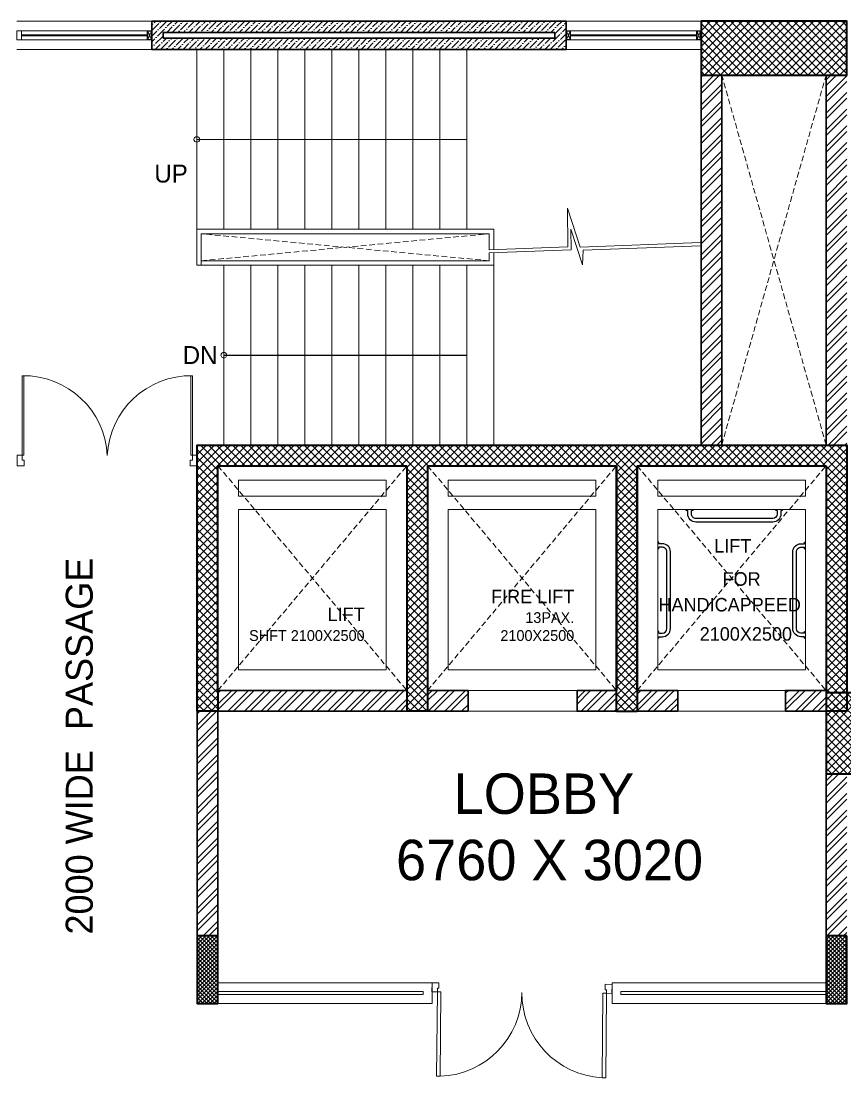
# Model space of a CAD drawing. Header units: millimetres. Extents: x 8275 to 147087, y -297470 to -191881.
# Drawn here: x 64219 to 73375, y -242958 to -231204 of the extents above; entities that cross this region are included whole.
import ezdxf

# ---------------------------------------------------------------- set-up
doc = ezdxf.new("R2010")
doc.units = ezdxf.units.MM
doc.header["$LTSCALE"] = 250
doc.header["$MEASUREMENT"] = 0
doc.linetypes.add('HIDDEN', pattern=[0.375, 0.25, -0.125])
for name, color, linetype, lineweight in [('col', 6, 'Continuous', 40), ('door', 35, 'Continuous', 13), ('ele', 51, 'Continuous', 18), ('hatch', 9, 'Continuous', 0), ('hidden', 153, 'HIDDEN', 13), ('stairs', 2, 'Continuous', 5), ('text', 7, 'Continuous', 9), ('wall', 1, 'Continuous', 30), ('win', 4, 'Continuous', 20)]:
    doc.layers.add(name, color=color, linetype=linetype, lineweight=lineweight)
doc.styles.get("Standard").update_dxf_attribs({"font": 'GOTHIC.TTF', "height": 100})
pattern_1 = [(45, (-6686.724433278025, -321362.3453582714), (-22.09708691207961, 22.09708691207961), []), (135, (-6686.724433278025, -321362.3453582714), (-22.09708691207961, -22.09708691207961), [])]
pattern_2 = [(45, (335817.0448671407, -556337.8346620153), (-92.80776503073436, 92.80776503073437), []), (45, (335878.9167103907, -556337.8346620153), (-92.80776503073436, 92.80776503073437), [])]
pattern_3 = [(45, (0, 0), (-44.19417382415921, 44.19417382415922), []), (135, (0, 0), (-44.19417382415922, -44.19417382415921), [])]
pattern_4 = [(45, (-6686.724433277734, -321362.3453582716), (-92.80776503073436, 92.80776503073437), []), (45, (-6624.852590027731, -321362.3453582716), (-92.80776503073436, 92.80776503073437), [])]

# ---------------------------------------------------------------- blocks, each defined once
blk = doc.blocks.new('A$C31941232')
at = {"layer": 'hatch'}
h = blk.add_hatch(dxfattribs=at)
h.set_pattern_fill('ANSI37', color=256, scale=500, style=0)
h.set_pattern_definition([(45, (-0.1334815304726362, -3.228773623690358), (-44.19417382415921, 44.19417382415922), []), (135, (-0.1334815304726362, -3.228773623690358), (-44.19417382415922, -44.19417382415921), [])])
h.paths.add_polyline_path([(-65149.77460267954, 29283.74546901452), (-66769.85497459769, 29283.74546901452), (-66769.85497459769, 28684.08578762204), (-65149.77460267954, 28684.08578762204)])
h = blk.add_hatch(dxfattribs=at)
h.set_pattern_fill('ANSI37', color=256, scale=500, style=0)
h.set_pattern_definition(pattern_3)
h.paths.add_polyline_path([(-72369.86760951625, 24568.74669464794), (-72139.76246835245, 24568.74669464794), (-72139.76246835245, 21608.75454731786), (-72369.86760951625, 21608.75454731786)])
h = blk.add_hatch(dxfattribs=at)
h.set_pattern_fill('ANSI37', color=256, scale=500, style=0)
h.set_pattern_definition(pattern_3)
h.paths.add_polyline_path([(-65149.73405313538, 24568.74669464806), (-72139.76246835245, 24568.74669464806), (-72139.76246835245, 24338.75454746361), (-65149.73405313538, 24338.75454746361)])
h = blk.add_hatch(dxfattribs=at)
h.set_pattern_fill('ANSI37', color=256, scale=500, style=0)
h.set_pattern_definition(pattern_3)
h.paths.add_polyline_path([(-69809.86017527385, 24338.75454746361), (-70039.76937814848, 24338.75454746361), (-70039.76937814848, 21608.82622692327), (-69809.86017527385, 21608.82622692327)])
h = blk.add_hatch(dxfattribs=at)
h.set_pattern_fill('ANSI37', color=256, scale=500, style=0)
h.set_pattern_definition(pattern_3)
h.paths.add_polyline_path([(-67479.85765785072, 24338.83203893912), (-67709.76686072536, 24338.83203893912), (-67709.76686072536, 21608.90371839877), (-67479.85765785072, 21608.90371839877)])
h = blk.add_hatch(dxfattribs=at)
h.set_pattern_fill('ANSI37', color=256, scale=500, style=0)
h.set_pattern_definition(pattern_3)
h.paths.add_polyline_path([(-65149.86172021599, 24338.90321972652), (-65379.77092309063, 24338.90321972652), (-65379.77092309063, 21608.97489918617), (-65149.86172021599, 21608.97489918617)])
h = blk.add_hatch(dxfattribs=at)
h.set_pattern_fill('ANSI37', color=256, scale=500, style=0)
h.set_pattern_definition(pattern_3)
h.paths.add_polyline_path([(-65379.91778941173, 21813.76922080724), (-64480.36098413775, 21813.72301266773), (-64480.07672972837, 20913.7814769136), (-65379.61555802962, 20913.80985971587)])
h = blk.add_hatch(dxfattribs=at)
h.set_pattern_fill('ANSI37', color=256, scale=500, style=0)
h.set_pattern_definition(pattern_3)
h.paths.add_polyline_path([(-72139.76246825047, 21608.75454718724), (-72369.76668001292, 21608.75454718724), (-72369.76668527722, 21609.00099430338), (-72139.76247351477, 21609.00099430338)])
at = {"layer": 'col'}
for p, q in [((-72139.95434011472, 24339.00098803069, 46821.93005156082), (-70039.99332092097, 24339.07266800373, 46821.93005156082)), ((-72139.82077947585, 24338.75454547326, 23999.15144740089), (-70039.8597602821, 24338.8262254463, 23999.15144740089)), ((-72139.82077947585, 24338.75454547326, 23999.15144740089), (-70039.8597602821, 24338.8262254463, 23999.15144740089)), ((-72139.7728840569, 21838.73087164306, 23999.15144740455), (-72139.82077947585, 24338.75454547326, 23999.15144740089)), ((-70039.8597602821, 24338.8262254463, 23999.15144740089), (-70039.76937814848, 21608.82622692327, 23999.15144740089)), ((-69809.85976035846, 24338.83407609095, 23999.15144736236), (-67709.85976163764, 24338.90575605747, 23999.15144736236)), ((-67709.99332227651, 24339.1521986149, 46821.93005152229), (-67709.9105540365, 21839.12898778601, 46821.93005152229)), ((-67709.85976163764, 24338.90575605747, 23999.15144736236), (-67709.77699339762, 21838.88254522858, 23999.15144736236)), ((-67709.85976163764, 24338.90575605747, 23999.15144736236), (-67709.77699339762, 21838.88254522858, 23999.15144736236)), ((-67709.76657761447, 21608.90575764771, 23999.15144734091), (-67709.8573723645, 24338.90844121878, 23999.15144734091)), ((-67479.9933223715, 24339.16004928004, 46821.93005148289), (-65379.98401694, 24339.23172923538, 46821.93005148289)), ((-67479.9105541613, 21839.13683845301, 46821.93005148289), (-67479.9933223715, 24339.16004928004, 46821.93005148289)), ((-67479.85976173263, 24338.91360672261, 23999.15144732296), (-65379.85045630112, 24338.98528667795, 23999.15144732296)), ((-67479.85976173263, 24338.91360672261, 23999.15144732296), (-65379.85045630112, 24338.98528667795, 23999.15144732296)), ((-67479.77699352242, 21838.89039589558, 23999.15144732296), (-67479.85976173263, 24338.91360672261, 23999.15144732296)), ((-67479.77699352242, 21838.89039589558, 23999.15144732296), (-67479.85976173263, 24338.91360672261, 23999.15144732296)), ((-67479.85737238545, 24338.91360680689, 23999.15144737973), (-67479.76657775044, 21608.91360831098, 23999.15144737973)), ((-65379.85045630112, 24338.98528667795, 23999.15144732296), (-65379.76667325106, 21608.98528827657, -45346.79903059568)), ((-72139.77288393117, 21838.73133478954, -1055.293721808475), (-72139.7728840569, 21838.73087164306, 23999.15144740455)), ((-72139.77288407227, 21838.73133489583, 23999.15144740455), (-72139.76246835245, 21608.75454731786, 130.3201553174895)), ((-67709.90013825335, 21609.15220020514, 46821.93005150084), (-67479.90013838233, 21609.15984957002, 46821.93005153966)), ((-67709.76657761447, 21608.90575764771, 23999.15144734091), (-67479.76657774346, 21608.91340701259, 23999.15144737973)), ((-67709.76657761447, 21608.90575764771, 23999.15144734091), (-67479.76657774346, 21608.91340701259, 23999.15144737973))]:
    blk.add_line(p, q, dxfattribs=at)
for points, elevation in [([(-66770.0684148036, 28684.08578762204), (-65149.98804288544, 28684.08578762204), (-65149.77460267954, 29283.74551998453), (-66769.85497459769, 29283.74551998453)], 2366.883157464819), ([(-65379.76667325106, 20913.78951027861), (-64479.76667325106, 20913.78951027861), (-64479.76667325106, 21813.78951027861), (-65379.76667325106, 21813.78951027861)], -45346.79903059568)]:
    blk.add_lwpolyline(points, close=True, dxfattribs=dict(at, elevation=elevation))
for points, elevation in [([(-72139.76246825047, 21608.75454718724), (-72369.801447812, 21608.74623340263), (-72369.86760951625, 24568.74669464794), (-69809.86761103943, 24568.83407593449)], 23999.15144741913), ([(-70039.86761085317, 24568.82622527215), (-70039.86761085317, 24568.82622528425), (-67479.86761238193, 24568.91360657557)], 23999.15144737973), ([(-67709.86761227204, 24568.90575591265), (-67709.86761227204, 24568.90575591871), (-65149.86761377426, 24568.99313720549), (-65149.7731781425, 21608.99313872133), (-65379.76667325106, 21608.98528827657)], 23999.15144734091), ([(-69809.8601778443, 24338.83407607663), (-69809.77194905235, 21608.83407749562)], 23999.15144741913), ([(-69809.90013708593, 21609.08052023652), (-70039.90013699094, 21609.07266957627), (-70039.90014235908, 21609.22993886902)], 46821.93005153966), ([(-69809.76657644706, 21608.83407767909), (-70039.76657635206, 21608.82622701884), (-70039.7665817202, 21608.98349631159)], 23999.15144737973), ([(-69809.76657644706, 21608.83407767909), (-70039.76657635206, 21608.82622701884), (-70039.7665817202, 21608.98349631159)], 23999.15144737973)]:
    blk.add_lwpolyline(points, dxfattribs=dict(at, elevation=elevation))
at = {"layer": 'hatch', "elevation": 23999.1514474228}
blk.add_lwpolyline([(-72139.76246825047, 21608.75454718724), (-72369.76668001292, 21608.75454718724), (-72369.76668527722, 21609.00099430338), (-72139.76247351477, 21609.00099430338)], close=True, dxfattribs=at)
blk = doc.blocks.new('A$C28F52225')
for points in [[(100.0000000004657, 49.99999999813735), (60, 49.99999999906868), (60.00000001909211, 990), (100.0000000190921, 989.9999999981374)], [(1900, 49.99999999813735), (1940, 49.99999999906868), (1939.999999981374, 990), (1899.999999981374, 989.9999999990687)], [(75, -50.00000000093132), (0, -50), (0, 50), (60, 49.99999999906868), (60.00000000046566, 9.999999999068677), (75, 9.999999999068677)], [(1925, -50.00000000093132), (2000, -50), (2000, 50), (1940, 49.99999999906868), (1939.999999999534, 10), (1924.999999999534, 9.999999999068677)]]:
    blk.add_lwpolyline(points, close=True)
for centre, start, end in [((60, 50.00000002607703), 0, 87.5611453071941), ((1940, 50.00000002607703), 92.43885469280592, 180)]:
    blk.add_arc(centre, 939.9999999998557, start, end)
blk = doc.blocks.new('DRDR')
at = {"lineweight": 18, "ltscale": 0.1}
for p, q in [((4811214.435253152, 8332971.56460059), (4811218.992828105, 8333058.814600474)), ((4811218.992828105, 8333058.814600474), (4811277.159233727, 8333055.776102253)), ((4811277.159233727, 8333055.776102253), (4811274.728527087, 8333009.242768981)), ((4811214.435253152, 8332971.56460059), (4811255.15173709, 8332969.437651836)), ((4811255.151730487, 8332969.437652181), (4811220.538269108, 8332306.799180396)), ((4811268.2850926, 8332968.751591268), (4811233.665113604, 8332305.988346538)), ((4811255.15173709, 8332969.437651836), (4811257.2786054, 8333010.154318447)), ((4811268.2850926, 8332968.751591268), (4811255.151737091, 8332969.437651836)), ((4811257.2786054, 8333010.154318447), (4811274.728527087, 8333009.242768981)), ((4812658.784152118, 8332983.605797026), (4812656.353445476, 8332937.072463756)), ((4812673.803371182, 8332936.16099121), (4812656.353445476, 8332937.072463756)), ((4812716.950571135, 8332980.567555208), (4812658.784152118, 8332983.605797026)), ((4812671.676502869, 8332895.444324598), (4812673.803371182, 8332936.16099121)), ((4812712.392996182, 8332893.317555323), (4812716.950571135, 8332980.567555208)), ((4812658.543144336, 8332896.13032729), (4812623.92316534, 8332233.36708256)), ((4812671.676509472, 8332895.444324268), (4812637.063048093, 8332232.805852484)), ((4812671.676502869, 8332895.444324598), (4812658.543144336, 8332896.13032729)), ((4812712.392996182, 8332893.317555323), (4812671.676502869, 8332895.444324598))]:
    blk.add_line(p, q, dxfattribs=at)
blk.add_ellipse((4811269.773900418, 8332997.253257896), major_axis=(-685.2418482264229, -125.6224260748426), ratio=0.9936065610890924, start_param=1.318294215919205, end_param=2.867114194554077, dxfattribs=at)
at = {"lineweight": 18, "ltscale": 0.1, "extrusion": (0, 0, -1)}
blk.add_ellipse((4812660.031952153, 8332924.631993918), major_axis=(668.4242813352743, -196.3322811335802), ratio=0.9936065610890924, start_param=1.318294215919205, end_param=2.867114194554077, dxfattribs=at)

msp = doc.modelspace()

# ---------------------------------------------------------------- hatches: boundary and pattern name
at = {"layer": 'hatch'}
h = msp.add_hatch(dxfattribs=at)
h.set_pattern_fill('ANSI36', color=256, scale=350, style=0)
h.set_pattern_definition([(45, (-6686.724433277734, -321362.3453582716), (23.20194125768359, 85.07378461150648), [109.375, -21.875, 0, -21.875])])
h.paths.add_polyline_path([(65671.19280477054, -231204.2364650476), (70276.21482764278, -231204.2364650496), (70276.21482764278, -231519.2885258999), (65671.19280477054, -231519.2885258979)])
h.paths.add_polyline_path([(65796.19280477101, -231329.2365395022), (70151.21481977962, -231329.236461117), (70151.21481977962, -231394.2885259002), (65796.19280477101, -231394.2886042855)], flags=16)
h = msp.add_hatch(dxfattribs=at)
h.set_pattern_fill('ANSI32', color=256, scale=350, style=0)
h.set_pattern_definition(pattern_4)
h.paths.add_polyline_path([(71776.22144779284, -235919.2955432474), (72006.22524085408, -235919.2955432474), (72006.2213073154, -235814.8379484841), (72006.22130731586, -231800.6694293011), (71776.22144779144, -231800.6694293011)])
h = msp.add_hatch(dxfattribs=at)
h.set_pattern_fill('ANSI32', color=256, scale=350, style=0)
h.set_pattern_definition(pattern_4)
h.paths.add_polyline_path([(73166.298038824, -231800.6694293011), (73396.30177155323, -231800.6694293011), (73396.30177049199, -231800.6748810789), (73166.29803878022, -231800.6639775232)])
h.paths.add_polyline_path([(73396.30177158955, -231800.6694293011), (73396.21523302421, -231800.6694293011), (73166.29803893669, -231800.6694293011), (73166.29804082634, -235923.108728094), (73396.30181971053, -235923.108728094)])
h = msp.add_hatch(dxfattribs=at)
h.set_pattern_fill('ANSI32', color=256, scale=350, style=0)
h.set_pattern_definition(pattern_4)
h.paths.add_polyline_path([(66406.2953687841, -238879.2883156515), (68506.2889097929, -238879.2883156515), (68506.2889097929, -238649.4358720742), (66406.2953687841, -238649.4358720742)])
h = msp.add_hatch(dxfattribs=at)
h.set_pattern_fill('ANSI32', color=256, scale=350, style=0)
h.set_pattern_definition(pattern_4)
h.paths.add_polyline_path([(68736.29519264586, -238879.252774351), (69186.29297119845, -238879.252774351), (69186.29297119845, -238649.2883156543), (68736.29519264586, -238649.2883156543)])
at = {"layer": 'hatch', "linetype": 'ByBlock', "ltscale": 100}
h = msp.add_hatch(dxfattribs=at)
h.set_pattern_fill('ANSI32', color=256, scale=350, style=0)
h.set_pattern_definition(pattern_2)
h.paths.add_polyline_path([(70397.73353628721, -238649.2883156543), (70847.62642121257, -238649.2883156543), (70836.30322376319, -238649.4131095556), (70836.29557853605, -238879.2886957182), (70397.73353628721, -238879.2883156543)])
h = msp.add_hatch(dxfattribs=at)
h.set_pattern_fill('ANSI32', color=256, scale=350, style=0)
h.set_pattern_definition(pattern_2)
h.paths.add_polyline_path([(71516.29297119845, -238649.2883156543), (71066.40008627309, -238649.2883156543), (71066.29557864968, -238649.4127294917), (71066.3032238768, -238879.2883156543), (71516.29297119845, -238879.2883156543)])
at = {"layer": 'hatch'}
h = msp.add_hatch(dxfattribs=at)
h.set_pattern_fill('ANSI32', color=256, scale=350, style=0)
h.set_pattern_definition(pattern_4)
h.paths.add_polyline_path([(72716.29297120217, -238879.2883156543), (73166.29536025319, -238879.2883156543), (73166.29536025319, -238649.2883156543), (72716.29297120217, -238649.2883156543)])
h = msp.add_hatch(dxfattribs=at)
h.set_pattern_fill('ANSI32', color=256, scale=350, style=0)
h.set_pattern_definition(pattern_4)
h.paths.add_polyline_path([(66176.22929022275, -238879.2966320225), (66406.33837834839, -238879.2966320225), (66406.33837834839, -241378.9189683987), (66176.22929022275, -241378.9189683987)])
h = msp.add_hatch(dxfattribs=at)
h.set_pattern_fill('ANSI32', color=256, scale=350, style=0)
h.set_pattern_definition(pattern_4)
h.paths.add_polyline_path([(73166.29536025319, -241378.9189519515), (73396.29536025319, -241378.9189519515), (73396.29536025319, -239574.1944802682), (73166.29536025319, -239574.1944802682)])
h = msp.add_hatch(dxfattribs=at)
h.set_pattern_fill('ANSI37', color=256, scale=250)
h.set_pattern_definition(pattern_1)
h.paths.add_polyline_path([(66406.33307797462, -241378.9189683987), (66176.33307797462, -241378.9189683987), (66176.33307797462, -242128.9189683987), (66406.33307797462, -242128.9189683988)])
h = msp.add_hatch(dxfattribs=at)
h.set_pattern_fill('ANSI37', color=256, scale=250)
h.set_pattern_definition(pattern_1)
h.paths.add_polyline_path([(73396.3330694437, -241378.9189519515), (73166.3330694437, -241378.9189519515), (73166.3330694437, -242128.9189519515), (73396.3330694437, -242128.9189519517)])

# ---------------------------------------------------------------- linework, layer by layer
at = {"extrusion": (-2.935475248432076e-05, -7.015633394862573e-15, 0.9999999995691494)}
for p, q in [((71612.51400140021, -236646.0493360707, -11300.6378476528), (71612.51400204841, -236636.0493360707, -11300.6378476528)), ((71629.27672099415, -236646.0493371529, -11300.6378476528), (71612.51400140021, -236646.0493360707, -11300.6378476528)), ((71687.14172239881, -236646.0493408875, -11300.6378476528), (71669.27672097553, -236646.0493397326, -11300.6378476528)), ((71687.14172239881, -236646.0493408875, -11300.6378476528), (71687.14172304515, -236636.0493408875, -11300.6378476528)), ((72606.55129084457, -236646.0494002425, -11300.6378476528), (72606.55129148904, -236636.0494002425, -11300.6378476528)), ((72623.31401043478, -236646.0494013238, -11300.6378476528), (72606.55129084084, -236646.0494002425, -11300.6378476528)), ((72681.17901183758, -236646.0494050593, -11300.6378476528), (72663.31401041616, -236646.0494039054, -11300.6378476528)), ((72681.17901183758, -236646.0494050593, -11300.6378476528), (72681.17901248578, -236636.0494050593, -11300.6378476528)), ((71306.29536023643, -236999.8596362188, -11300.6378476528), (71296.29536024202, -236999.8596362169, -11300.6378476528)), ((71306.29536023643, -237016.6223558183, -11300.6378476528), (71306.29536023643, -236999.8596362178, -11300.6378476528)), ((71306.29536023643, -237074.4873572481, -11300.6378476528), (71306.29536023643, -237056.6223558183, -11300.6378476528)), ((72926.29542816523, -237016.6224100436, -11300.6378476528), (72926.29542924743, -236999.8596904413, -11300.6378476528)), ((72926.29542924743, -236999.8596904422, -11300.6378476528), (72936.29542924184, -236999.8596910895, -11300.6378476528)), ((72926.2954244325, -237074.4874114725, -11300.6378476528), (72926.29542558361, -237056.6224100436, -11300.6378476528)), ((71306.29536023643, -237074.4873572481, -11300.6378476528), (71296.29536024202, -237074.4873572481, -11300.6378476528)), ((72926.2954244325, -237074.4874114725, -11300.6378476528), (72936.29542442504, -237074.4874121197, -11300.6378476528)), ((71306.29536023829, -237993.8969260869, -11300.6378476528), (71296.29536024574, -237993.8969260869, -11300.6378476528)), ((71306.29536024015, -238010.6596456864, -11300.6378476528), (71306.29536023829, -237993.8969260859, -11300.6378476528)), ((72926.29536399338, -238010.6596999136, -11300.6378476528), (72926.29536507558, -237993.8969803131, -11300.6378476528)), ((72926.29536507558, -237993.896980315, -11300.6378476528), (72936.29536507, -237993.8969809585, -11300.6378476528)), ((71306.29536024015, -238068.5246471181, -11300.6378476528), (71296.29536024388, -238068.5246471181, -11300.6378476528)), ((71306.29536024015, -238068.5246471181, -11300.6378476528), (71306.29536023829, -238050.6596456864, -11300.6378476528)), ((72926.29536025692, -238068.5247013434, -11300.6378476528), (72926.29536141176, -238050.6596999136, -11300.6378476528)), ((72926.29536025692, -238068.5247013434, -11300.6378476528), (72936.29536025319, -238068.5247019888, -11300.6378476528))]:
    msp.add_line(p, q, dxfattribs=at)
at = {"elevation": -11300.6378476528}
msp.add_lwpolyline([(66471.19296823395, -234919.3619689918), (69171.19296823395, -234919.3619689918)], dxfattribs=at)
at = {"extrusion": (-2.935475248432076e-05, -7.015633394862573e-15, 0.9999999995691494)}
for points, elevation in [([(72662.81267266895, -236646.0494038899), (72662.81267008733, -236686.0494038927, -0.4142135623730497), (72572.81266427308, -236776.0493980822), (71718.77537440504, -236776.0493429591, -0.4142135623786985), (71628.77538022485, -236686.0493371476), (71628.77538280834, -236646.0493371392)], -11300.44155564102), ([(72622.81267267514, -236646.0494013092), (72622.81267008978, -236686.0494013092, -0.4142135623728425), (72572.81266685657, -236736.0493980831), (71718.7753769904, -236736.0493429563, -0.4142135623778567), (71668.77538021188, -236686.0493397283), (71668.77538279351, -236646.049339719)], -11300.44155564101), ([(71305.79402189566, -238050.6596456718), (71345.7940219116, -238050.6596456728, 0.4142135623730497), (71435.79402190016, -237960.6596456728), (71435.79402190947, -237106.6223558047, 0.4142135623786985), (71345.79402191719, -237016.6223558047), (71305.79402189566, -237016.6223558037)], -11300.441555641), ([(71305.79402189939, -238010.6596456718), (71345.79402190974, -238010.6596456709, 0.4142135623728425), (71395.7940219128, -237960.6596456718), (71395.79402192212, -237106.6223558037, 0.4142135623778567), (71345.79402191719, -237056.6223558037), (71305.79402189566, -237056.6223558047)], -11300.44155564101), ([(72925.79402236817, -238050.6596998981), (72885.794022368, -238050.6596973137, -0.4142135623730497), (72795.79402817777, -237960.6596915069), (72795.79408330275, -237106.6224016369, -0.4142135623786985), (72885.7940891103, -237016.6224074446), (72925.7940891235, -237016.6224100272)], -11300.44155564102), ([(72925.79402494979, -238010.6596998972), (72885.79402494963, -238010.6596973146, -0.4142135623728425), (72835.79402816713, -237960.6596940876), (72835.79408329398, -237106.6224042204, -0.4142135623778567), (72885.7940865324, -237056.6224074446), (72925.79408654002, -237056.6224100272)], -11300.44155564103)]:
    msp.add_lwpolyline(points, format="xyb", dxfattribs=dict(at, elevation=elevation))
at = {"layer": 'col', "elevation": -11300.6378476528}
for points in [[(66406.33307797462, -241378.9189683987), (66176.33307797462, -241378.9189683987), (66176.33307797462, -242128.9189683987), (66406.33307797462, -242128.9189683988)], [(73396.3330694437, -241378.9189519515), (73166.3330694437, -241378.9189519515), (73166.3330694437, -242128.9189519515), (73396.3330694437, -242128.9189519517)]]:
    msp.add_lwpolyline(points, close=True, dxfattribs=at)
at = {"layer": 'ele'}
for p, q in [((64171.19280476682, -231204.3106173365, -11300.6378476528), (65671.19280477194, -231204.3106173499, -11300.6378476528)), ((70276.21481977776, -231204.2363351476, -11300.6378476528), (71776.21463050647, -231204.7702383784, -11300.6378476528)), ((65671.19280477008, -231519.288669189, -11300.6378476528), (64171.19280476915, -231519.2886691999, -11300.6378476528)), ((70276.21482764278, -231519.2885258999, -11300.6378476528), (71776.10268227244, -231519.2885258999, -11300.6378476528)), ((69186.29297119845, -238649.2883148524, -11300.6378476528), (70397.73353628721, -238649.2883148524, -11300.6378476528)), ((71516.29297119845, -238649.2883148524, -11300.6378476528), (72716.29297120217, -238649.2883148524, -11300.6378476528)), ((69186.29297119845, -238879.2883156543, -11300.6378476528), (70397.73353628721, -238879.2883156543, -11300.6378476528)), ((71516.29297119845, -238879.2883156543, -11300.6378476528), (72716.29297120217, -238879.2883156543, -11300.6378476528))]:
    msp.add_line(p, q, dxfattribs=at)
at = {"layer": 'ele', "elevation": -11300.6378476528}
for points in [[(68276.29536025319, -236488.809298228), (66636.29536025692, -236488.809298228), (66636.29536025692, -236309.6774258916), (68276.29536025319, -236309.6774258916)], [(70606.29536025319, -236488.809298228), (68966.29536025692, -236488.809298228), (68966.29536025692, -236309.6774258916), (70606.29536025319, -236309.6774258916)], [(72936.29536025319, -236488.809298228), (71296.29536025692, -236488.809298228), (71296.29536025692, -236309.6774258916), (72936.29536025319, -236309.6774258916)], [(68276.29536025319, -238419.2883156543), (66636.29536025692, -238419.2883156543), (66636.29536025692, -236636.0493409154), (68276.29536025319, -236636.0493409154)], [(70606.29536025319, -238419.2883156543), (68966.29536025692, -238419.2883156543), (68966.29536025692, -236636.0493409154), (70606.29536025319, -236636.0493409154)], [(72936.29536025319, -238419.2883156543), (71296.29536025692, -238419.2883156543), (71296.29536025692, -236636.0493409154), (72936.29536025319, -236636.0493409154)]]:
    msp.add_lwpolyline(points, close=True, dxfattribs=at)
at = {"layer": 'hidden'}
for p, q in [((73166.29536025319, -235919.2955432474, -11300.6378476528), (72006.00137957605, -231803.8668031892, -11300.6378476528)), ((72006.21498833736, -235919.3392281546, -11300.6378476528), (73166.08180751, -231803.8231182799, -11300.6378476528)), ((66221.1929726894, -233869.3619689918, -11300.6378476528), (69421.19280477194, -233569.3615598339, -11300.6378476528)), ((69421.19280479802, -233869.3619689918, -11300.6378476528), (66221.19297266332, -233569.3615598339, -11300.6378476528)), ((66406.2889097929, -238649.4358720742, -11300.6378476528), (68506.2889097929, -236149.4358720742, -11300.6378476528)), ((66406.2889097929, -236149.4358720742, -11300.6378476528), (68506.2889097929, -238649.4358720742, -11300.6378476528)), ((68736.28890979663, -238649.4358720742, -11300.6378476528), (70836.28890979663, -236149.4358720742, -11300.6378476528)), ((68736.28890979663, -236149.4358720742, -11300.6378476528), (70836.28890979663, -238649.4358720742, -11300.6378476528)), ((71066.28569126688, -238649.4245001855, -11300.6378476528), (73166.28569126688, -236149.4245001855, -11300.6378476528)), ((71066.28569126688, -236149.4245001855, -11300.6378476528), (73166.28569126688, -238649.4245001855, -11300.6378476528))]:
    msp.add_line(p, q, dxfattribs=at)
at = {"layer": 'hidden', "elevation": -11300.6378476528}
msp.add_lwpolyline([(72006.00137957605, -231803.8668031892), (73166.08175149187, -231803.823118282), (73166.29536025319, -235919.2955432474), (72006.21498833736, -235919.3392281546)], close=True, dxfattribs=at)
at = {"layer": 'stairs'}
for p, q in [((66171.19297266332, -233519.3615598339, -11300.6378476528), (66171.19297269313, -231519.3122726674, -11300.6378476528)), ((66471.19297266332, -233519.3615598339, -11300.6378476528), (66471.19297269313, -231519.3122632294, -11300.6378476528)), ((66771.19297266332, -233519.3615598339, -11300.6378476528), (66771.19297269313, -231519.3122537932, -11300.6378476528)), ((67071.19297266332, -233519.3615598339, -11300.6378476528), (67071.19297269313, -231519.3122443552, -11300.6378476528)), ((67371.19297266332, -233519.3615598339, -11300.6378476528), (67371.19297269313, -231519.3122349172, -11300.6378476528)), ((67671.19297266332, -233519.3615598339, -11300.6378476528), (67671.19297269313, -231519.3122254773, -11300.6378476528)), ((67971.19297266332, -233519.3615598339, -11300.6378476528), (67971.19297269313, -231519.3122160393, -11300.6378476528)), ((68271.19297266332, -233519.3615598339, -11300.6378476528), (68271.19297269685, -231519.3122066013, -11300.6378476528)), ((68571.19297266332, -233519.3615598339, -11300.6378476528), (68571.19297269685, -231519.3121971632, -11300.6378476528)), ((68871.19297266332, -233519.3615598339, -11300.6378476528), (68871.19297269685, -231519.3121877252, -11300.6378476528)), ((69171.19297265587, -233519.3615598339, -11300.6378476528), (69171.1929726894, -231519.3121782872, -11300.6378476528)), ((69171.19297266332, -233519.3615598339, -11300.6378476528), (69171.19297269685, -231519.3121782872, -11300.6378476528)), ((66471.19296823395, -235919.3619689918, -11300.6378476528), (66471.19296823395, -233919.3619689918, -11300.6378476528)), ((66771.19296823395, -235919.3619689918, -11300.6378476528), (66771.19296823395, -233919.3619689918, -11300.6378476528)), ((67071.19296823395, -235919.3619689918, -11300.6378476528), (67071.19296823395, -233919.3619689918, -11300.6378476528)), ((67371.19296823395, -235919.3619689918, -11300.6378476528), (67371.19296823395, -233919.3619689918, -11300.6378476528)), ((67671.19296823395, -235919.3619689918, -11300.6378476528), (67671.19296823395, -233919.3619689918, -11300.6378476528)), ((67971.19296823395, -235919.3619689918, -11300.6378476528), (67971.19296823395, -233919.3619689918, -11300.6378476528)), ((68271.19296823395, -235919.3619689918, -11300.6378476528), (68271.19296823395, -233919.3619689918, -11300.6378476528)), ((68571.19296823395, -235919.3619689918, -11300.6378476528), (68571.19296823395, -233919.3619689918, -11300.6378476528)), ((68871.19296823395, -235919.3619689918, -11300.6378476528), (68871.19296823395, -233919.3619689918, -11300.6378476528)), ((69171.19296823395, -235919.3619689918, -11300.6378476528), (69171.19296823395, -233919.3619689918, -11300.6378476528)), ((69471.19280479802, -235919.3619689918, -11300.6378476528), (69471.19280479802, -233919.3619689918, -11300.6378476528))]:
    msp.add_line(p, q, dxfattribs=at)
at = {"layer": 'stairs', "elevation": -11300.6378476528}
for points in [[(71771.19280477194, -233667.2809090256), (70433.16171416966, -233717.8542042277), (70291.98845629347, -233283.9944958477), (70295.26190987928, -233714.2415967039), (69421.19280479802, -233746.4539080351)], [(69471.19280477194, -233569.3615598339), (69471.19280477194, -233519.3615598339), (66171.19297266332, -233519.3615598339), (66171.19297269313, -233919.3619689918)], [(71771.19280477194, -233703.3066146127), (70467.28454818903, -233752.5901758387), (70459.63815335138, -233915.5691502108), (70329.7578284177, -233516.4153674874), (70331.52938340558, -233749.2600922617), (69421.19280479802, -233782.467455165)], [(69471.19280479802, -233745.0820843629), (69471.19280476822, -233519.3615599438)], [(69421.19280477194, -233569.3615598339), (66221.19297266332, -233569.3615598339), (66221.19297269685, -233919.3619689918)], [(69421.19280479802, -233746.4539080351), (69421.19280477194, -233569.3615598339)], [(66171.1929726894, -233919.3619689918), (69471.19280479802, -233919.3619689918), (69471.19280479802, -233781.0956314928)], [(66221.1929726894, -233869.3619689918), (69421.19280479802, -233869.3619689918), (69421.19280479802, -233782.467455165)]]:
    msp.add_lwpolyline(points, dxfattribs=at)
at = {"layer": 'text'}
msp.add_line((66171.19296873687, -232519.3619689918, -11300.6378476528), (69171.19297268195, -232519.3619689918, -11300.6378476528), dxfattribs=at)
at = {"layer": 'text', "elevation": -11300.6378476528}
for points in [[(66171.1929687406, -232488.0394268273, 1), (66171.19296873314, -232550.6845111563, 1)], [(66439.8704260732, -234919.3619685262, 1), (66502.51551040588, -234919.3619685336, 1)]]:
    msp.add_lwpolyline(points, format="xyb", close=True, dxfattribs=at)
at = {"layer": 'text'}
for points in [[(69171.19297269313, -232519.3619648754, -44478.99485003072), (68977.8777707736, -232360.9995860248, -44478.99485003072), (68946.20108986227, -232418.0684330366, -44478.99485003072), (69171.19297269313, -232519.3619648754, -44478.99485003072)], [(69171.19297269313, -232519.3619731083, -44478.99485003072), (68977.8777707736, -232677.7243519588, -44478.99485003072), (68946.20108986227, -232620.6555049471, -44478.99485003072), (69171.19297269313, -232519.3619731083, -44478.99485003072)], [(69171.19061099691, -234919.3630220103, -54590.5571940212), (68977.87540907366, -234761.0006431597, -54590.5571940212), (68946.19872816233, -234818.0694901715, -54590.5571940212), (69171.19061099691, -234919.3630220103, -54590.5571940212)], [(69171.19061099691, -234919.3630302432, -54590.5571940212), (68977.87540907366, -235077.7254090938, -54590.5571940212), (68946.19872816233, -235020.656562082, -54590.5571940212), (69171.19061099691, -234919.3630302432, -54590.5571940212)]]:
    msp.add_solid(points, dxfattribs=at)
at = {"layer": 'wall'}
for p, q in [((70276.21481977776, -231204.2363351476, -11300.6378476528), (65671.1928047724, -231204.2364804504, -11300.6378476528)), ((65671.1928047724, -231204.2364784372, -11300.6378476528), (65671.19280477008, -231519.288669189, -11300.6378476528)), ((70276.21481977776, -231204.2363351458, -11300.6378476528), (70276.21481978102, -231519.2885258999, -11300.6378476528)), ((70151.21481977869, -231329.236335148, -11300.6378476528), (65796.19280477148, -231329.2364765177, -11300.6378476528)), ((65796.19280477148, -231329.2364765177, -11300.6378476528), (65796.19280477054, -231394.28866727, -11300.6378476528)), ((70151.21481977962, -231394.2885259002, -11300.6378476528), (65796.19280477101, -231394.28866727, -11300.6378476528)), ((70151.21481977869, -231329.236335148, -11300.6378476528), (70151.21481978009, -231394.2885259002, -11300.6378476528)), ((70276.21482764278, -231519.2885258999, -11300.6378476528), (65671.19280477054, -231519.2886712026, -11300.6378476528)), ((71776.13486110605, -231800.6694293011, -11300.6378476528), (71776.21498833504, -235919.339225587, -11300.6378476528)), ((72006.0015481282, -231803.8449607356, -11300.6378476528), (72006.2149883369, -235919.331997992, -11300.6378476528)), ((73166.08180751, -231803.8231182799, -11300.6378476528), (73166.29536025319, -235919.2955432474, -11300.6378476528)), ((66176.22929022275, -238879.2966320225, -11300.6378476528), (66176.33307797462, -241378.9189683987, -11300.6378476528)), ((66406.33837834839, -238879.2883157041, -11300.6378476528), (66406.33837834839, -241378.9189683987, -11300.6378476528)), ((73166.30312112812, -239574.1944802682, -11300.6378476528), (73166.29536025319, -241378.9189519515, -11300.6378476528))]:
    msp.add_line(p, q, dxfattribs=at)
at = {"layer": 'wall', "elevation": -11300.6378476528}
for points in [[(68506.2951923376, -238649.2908870704), (66406.29536025319, -238649.2883156543)], [(68506.29536025319, -238649.2883156543), (68506.29463107372, -238649.2883156543)], [(68506.29519233154, -238879.2883156543), (69186.29297119845, -238879.2883156543), (69186.29297119845, -238649.2883156543), (68736.29536025692, -238649.2883156543)], [(70836.29536025319, -238649.2883156543), (70397.73353628721, -238649.2883156543), (70397.73353628721, -238879.2883156543), (71516.29297119845, -238879.2883156543), (71516.29297119845, -238649.2883156543), (71066.29536025692, -238649.2883156543)], [(73166.29536025319, -238649.2883156543), (72716.29297120217, -238649.2883156543), (72716.29297120217, -238879.2883156543), (73166.29536025319, -238879.2883156543)], [(66406.2953687841, -238879.2883156515), (68506.2951923376, -238879.2908870704)]]:
    msp.add_lwpolyline(points, dxfattribs=at)
at = {"layer": 'win'}
for p, q in [((64221.19280476961, -231311.8118436835, -11300.6378476528), (65621.19280477148, -231311.7335599373, -11300.6378476528)), ((64221.19280476961, -231356.8118436835, -11300.6378476528), (65621.19280477148, -231356.7335599373, -11300.6378476528)), ((65621.19280477148, -231366.7625738131, -11300.6378476528), (64221.19280476961, -231366.8408575592, -11300.6378476528)), ((65621.19280477148, -231411.7625738131, -11300.6378476528), (64221.19280476961, -231411.8408575592, -11300.6378476528)), ((65666.19280477148, -231406.7625738131, -11300.6378476528), (65626.19280477148, -231316.7625738131, -11300.6378476528)), ((65666.19280477148, -231316.7625738131, -11300.6378476528), (65626.19280477148, -231406.7625738131, -11300.6378476528)), ((70321.21481977962, -231406.7624305228, -11300.6378476528), (70281.21481977962, -231316.7624305228, -11300.6378476528)), ((70321.21481977962, -231316.7624305228, -11300.6378476528), (70281.21481977962, -231406.7624305228, -11300.6378476528)), ((70326.21481977962, -231311.7624305228, -11300.6378476528), (71726.21481978148, -231311.6841467767, -11300.6378476528)), ((70326.21481977962, -231356.7624305228, -11300.6378476528), (71726.21481978148, -231356.6841467767, -11300.6378476528)), ((71726.21481978148, -231366.7131606524, -11300.6378476528), (70326.21481977962, -231366.7914443985, -11300.6378476528)), ((71726.21481978148, -231411.7131606524, -11300.6378476528), (70326.21481977962, -231411.7914443985, -11300.6378476528)), ((71771.21481978148, -231406.7131606524, -11300.6378476528), (71731.21481978148, -231316.7131606524, -11300.6378476528)), ((71771.21481978148, -231316.7131606524, -11300.6378476528), (71731.21481978148, -231406.7131606524, -11300.6378476528)), ((68688.75286315847, -241899.2560747522, -11300.6378476528), (68688.75286316033, -241899.2558750813, -11300.6378476528)), ((68688.75286315847, -242031.7435426866, -11300.6378476528), (68688.75286315847, -241996.7560747513, -11300.6378476528)), ((68786.25286315847, -242129.2435426866, -11300.6378476528), (68786.25286316033, -241899.2558750822, -11300.6378476528)), ((70786.282234977, -242129.2435262357, -11300.6378476528), (70786.282234977, -241899.2558586323, -11300.6378476528)), ((70883.782234977, -241899.2559995749, -11300.6378476528), (70883.782234977, -241899.2558586323, -11300.6378476528)), ((70883.782234977, -242031.7435262366, -11300.6378476528), (70883.782234977, -241996.755999574, -11300.6378476528)), ((66406.2953687841, -242031.7435426856, -11300.6378476528), (68688.75286315847, -242031.7435426866, -11300.6378476528)), ((70786.29755992722, -242031.7435262366, -11300.6378476528), (70786.28223497886, -242031.7435262366, -11300.6378476528)), ((73166.29536025506, -242031.7435262357, -11300.6378476528), (70883.782234977, -242031.7435262366, -11300.6378476528)), ((66406.2953687841, -242129.2435426856, -11300.6378476528), (68786.282234977, -242129.2435426866, -11300.6378476528)), ((68581.18702207599, -242129.2435426866, -11300.6378476528), (68786.25286315847, -242129.2435426866, -11300.6378476528)), ((73166.29536025692, -242129.2435262385, -11300.6378476528), (70786.28223497886, -242129.2435262366, -11300.6378476528))]:
    msp.add_line(p, q, dxfattribs=at)
at = {"layer": 'win', "extrusion": (-0.0469887363272536, 0.0003741803281506932, 0.9988953491970267)}
for p, q in [((66406.2953687841, -241899.2576835114, -11300.6378476528), (68786.25286316033, -241899.2558750822, -11300.6378476528)), ((66406.29556845408, -241996.7576835114, -11300.6378476528), (68688.75286315847, -241996.7560747513, -11300.6378476528))]:
    msp.add_line(p, q, dxfattribs=at)
at = {"layer": 'win', "extrusion": (0.0469887363272536, 0.0003741803281506932, 0.9988953491970267)}
for p, q in [((70786.2847458506, -241996.7558586369, -11300.6378476528), (70786.28209403437, -241996.7558586323, -11300.6378476528)), ((73166.29536025506, -241899.2590794689, -11300.6378476528), (70786.282234977, -241899.2558586323, -11300.6378476528)), ((73166.29536025506, -241996.759055329, -11300.6378476528), (70883.782234977, -241996.7559995749, -11300.6378476528))]:
    msp.add_line(p, q, dxfattribs=at)
at = {"layer": 'win', "elevation": -11300.6378476528}
for points in [[(64221.19280476961, -231311.8118436835), (64221.19280476961, -231411.8118436835), (64171.19280476961, -231411.8118436835), (64171.19280476961, -231311.8118436835)], [(65671.19280477148, -231311.7625738131), (65671.19280477148, -231411.7625738131), (65621.19280477148, -231411.7625738131), (65621.19280477148, -231311.7625738131)], [(65666.19280477148, -231316.7625738131), (65666.19280477148, -231406.7625738131), (65626.19280477148, -231406.7625738131), (65626.19280477148, -231316.7625738131)], [(70326.21481977962, -231311.7624305228), (70326.21481977962, -231411.7624305228), (70276.21481977962, -231411.7624305228), (70276.21481977962, -231311.7624305228)], [(70321.21481977962, -231316.7624305228), (70321.21481977962, -231406.7624305228), (70281.21481977962, -231406.7624305228), (70281.21481977962, -231316.7624305228)], [(71776.21481978148, -231311.7131606524), (71776.21481978148, -231411.7131606524), (71726.21481978148, -231411.7131606524), (71726.21481978148, -231311.7131606524)], [(71771.21481978148, -231316.7131606524), (71771.21481978148, -231406.7131606524), (71731.21481978148, -231406.7131606524), (71731.21481978148, -231316.7131606524)]]:
    msp.add_lwpolyline(points, close=True, dxfattribs=at)

# ---------------------------------------------------------------- block references
at = {"layer": 'door', "extrusion": (-0.0007788808657442334, 0.0007240234318665543, -0.9999994345671738), "xscale": 1.333333333321007, "yscale": 1.333333333321007, "zscale": -1.33333333332105, "rotation": 182.990174140014}
msp.add_blockref('DRDR', (5762441.033543229, 11194085.51461229, 23893.68534781864), dxfattribs=at)
at = {"layer": 'hatch'}
msp.add_blockref('A$C31941232', (138546.0697943792, -260487.9839905468, -11300.6378476528), dxfattribs=at)
at = {"layer": 'win', "rotation": 179.4723693016338}
msp.add_blockref('A$C28F52225', (70785.85151701653, -241967.6362748797, -11300.63784253609), dxfattribs=at)

# ---------------------------------------------------------------- texts
at = {"layer": 'text'}
for s, height, rotation, p in [('UP', 200, 5.967370597659283e-08, (65699.41195144085, -232999.6209543678, -11300.6378476528)), ('DN', 200, 5.967370597659283e-08, (66014.80519004865, -235018.2001562859, -11300.6378476528)), ('HANDICAPPEED', 150, 359.999999939969, (71303.0158830504, -237769.7241969205, -11300.6378476528))]:
    msp.add_text(s, height=height, rotation=rotation, dxfattribs=at).set_placement(p)
for s, height, p in [(' LIFT', 150, (71866.29650129657, -237115.4269577369, -11300.6378476528)), ('FOR', 150, (72015.69013916096, -237483.4680789036, -11300.6378476528)), ('2100X2500', 150, (71761.17100348417, -238094.8196907111, -11300.6378476528)), ('LOBBY', 450, (69025.72324520629, -240021.6298953702, -11300.6378476528)), ('6760 X 3020', 450, (68385.39557513688, -240759.384231502, -11300.6378476528))]:
    msp.add_text(s, height=height, dxfattribs=at).set_placement(p)
at = {"layer": 'text', "insert": (64714.34403938614, -241363.6528448076, -11300.6378476528), "char_height": 250, "width": 5273.551116314658, "attachment_point": 1, "rotation": 90}
msp.add_mtext('{\\H1.2x;2000 WIDE  PASSAGE}', dxfattribs=at)
at = {"layer": 'text', "char_height": 150, "width": 1587.609681621641, "attachment_point": 9}
for s, insert in [('{\\H1.235x; } {\\H1.235x;  \\H0.80972x;FIRE} LIFT\\P{\\H0.8x;  13PAX.\\P2100X2500}', (70366.778484907, -238099.7079627131, -11300.6378476528)), ('{\\H1.235x; }LIFT\\P{\\H0.8x;  SHFT 2100X2500}', (68036.78210493084, -238099.6347439182, -11300.6378476528))]:
    msp.add_mtext(s, dxfattribs=dict(at, insert=insert))

doc.saveas('drawing.dxf')
